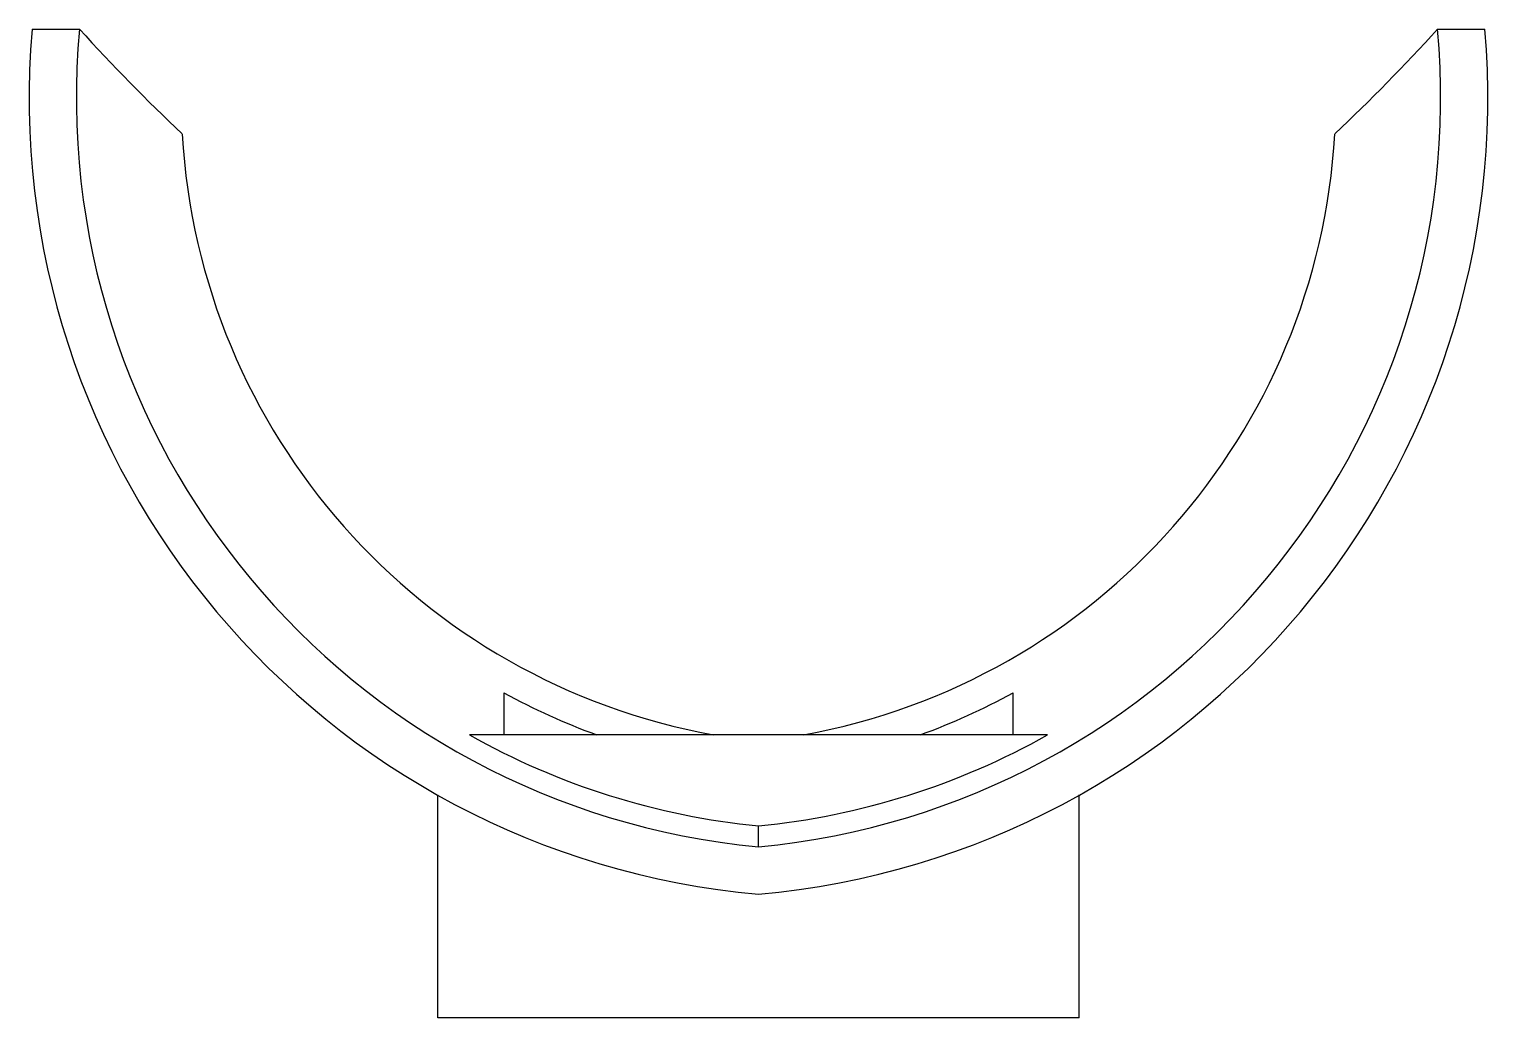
# Model space of a CAD drawing. Extents: x 135 to 285, y 72 to 178.
# Drawn here: x 134.51 to 160.29, y 72.27 to 89.74 of the extents above.
import ezdxf

# ---------------------------------------------------------------- set-up
doc = ezdxf.new("R2010")
doc.units = 0
doc.header["$LTSCALE"] = 0.5
doc.header["$MEASUREMENT"] = 0
doc.layers.add('VISIBLE', color=7, linetype='CONTINUOUS')

msp = doc.modelspace()

# ---------------------------------------------------------------- linework, layer by layer
at = {"layer": 'VISIBLE'}
for p, q in [((134.565, 89.739), (135.402, 89.739)), ((159.396, 89.739), (160.234, 89.739)), ((142.899, 78.015), (142.899, 77.272)), ((151.899, 77.272), (151.899, 78.015)), ((152.505, 77.272), (142.294, 77.272)), ((141.733, 72.272), (141.733, 76.209)), ((153.066, 72.272), (153.066, 76.209)), ((147.399, 75.296), (147.399, 75.664)), ((153.066, 72.272), (141.733, 72.272))]:
    msp.add_line(p, q, dxfattribs=at)
for centre, radius, start, end in [((148.648, 88.536), 14.134, 175.1175, 264.9338), ((148.648, 88.536), 13.3, 174.8104, 264.615), ((161.5, 113.512), 35.302, 222.3307, 226.5407), ((146.151, 88.536), 13.3, 275.385, 5.1896), ((146.151, 88.536), 14.134, 275.0662, 4.8825), ((133.299, 113.512), 35.302, 313.4593, 317.6693), ((148.648, 88.536), 11.448, 183.2488, 259.7296), ((146.151, 88.536), 11.448, 280.2704, 356.7512), ((148.648, 88.536), 11.989, 241.3515, 249.9731), ((146.151, 88.536), 11.989, 290.0269, 298.6485), ((148.648, 88.536), 12.933, 240.5751, 264.4618), ((146.151, 88.536), 12.933, 275.5382, 299.4249)]:
    msp.add_arc(centre, radius, start, end, dxfattribs=at)

doc.saveas('drawing.dxf')
